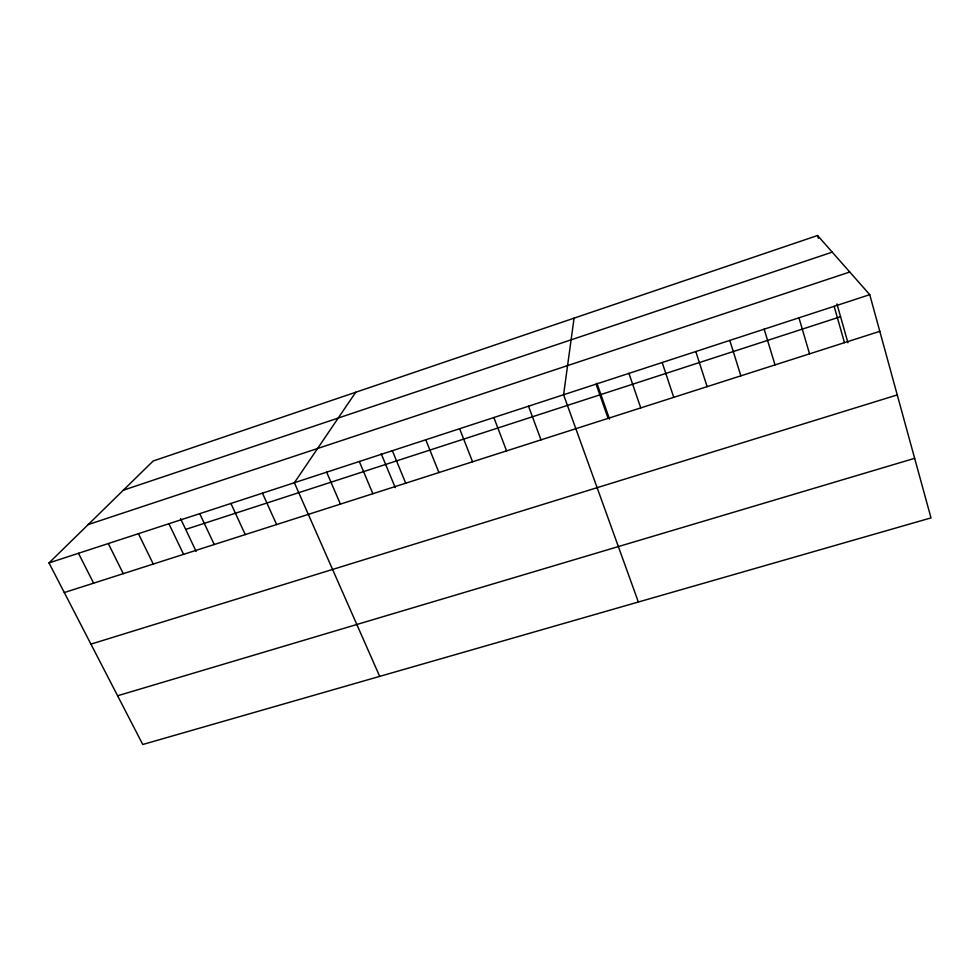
<?xml version="1.0" encoding="UTF-8"?>
<svg xmlns="http://www.w3.org/2000/svg" width="980" height="980" viewBox="0 0 980 980"><rect width="100%" height="100%" fill="white"/><g stroke="black" fill="none" stroke-linecap="round" stroke-linejoin="round"><path stroke-width="1.47" d="M574.072 318.145L563.586 394.744L638.36 602.026M355.728 392.245L294.38 482.724L379.677 676.384M49 562.924L153.186 460.992L817.553 235.506L869.75 294.674L931 517.893L142.762 744.494L49 562.924L869.75 294.674M123.309 490.221L832.228 252.142M88.2 524.57L849.758 272.024M185.686 529.396L840.558 316.699M64.3 592.557L879.807 331.338M90.932 644.13L897.251 394.928M117.6 695.763L914.646 458.322M78.474 553.284L93.627 583.161M108.29 543.545L123.272 573.668M138.425 533.696L153.26 564.063M168.915 523.737L183.566 554.349M180.541 518.579L196.147 551.422M199.736 513.655L214.228 544.525M230.925 503.463L245.245 534.602M262.469 493.161L276.605 524.557M326.659 472.176L340.415 504.112M359.317 461.507L372.865 493.712M381.196 453.716L395.271 487.673M392.355 450.702L405.708 483.201M425.786 439.775L438.93 472.556M459.62 428.713L472.556 461.788M493.859 417.529L506.574 450.886M528.514 406.198L540.997 439.861M596.906 383.192L609.511 419.097M596.085 384.123L608.115 418.362M628.939 373.38L640.749 407.913M662.174 362.514L673.75 397.341M695.788 351.526L707.131 386.647M729.782 340.415L740.88 375.842M764.167 329.182L775.021 364.903M798.957 317.814L809.541 353.841M834.139 306.311L844.478 342.657M817.553 235.506L818.349 238.324M836.932 303.886L847.945 342.767"/></g></svg>
